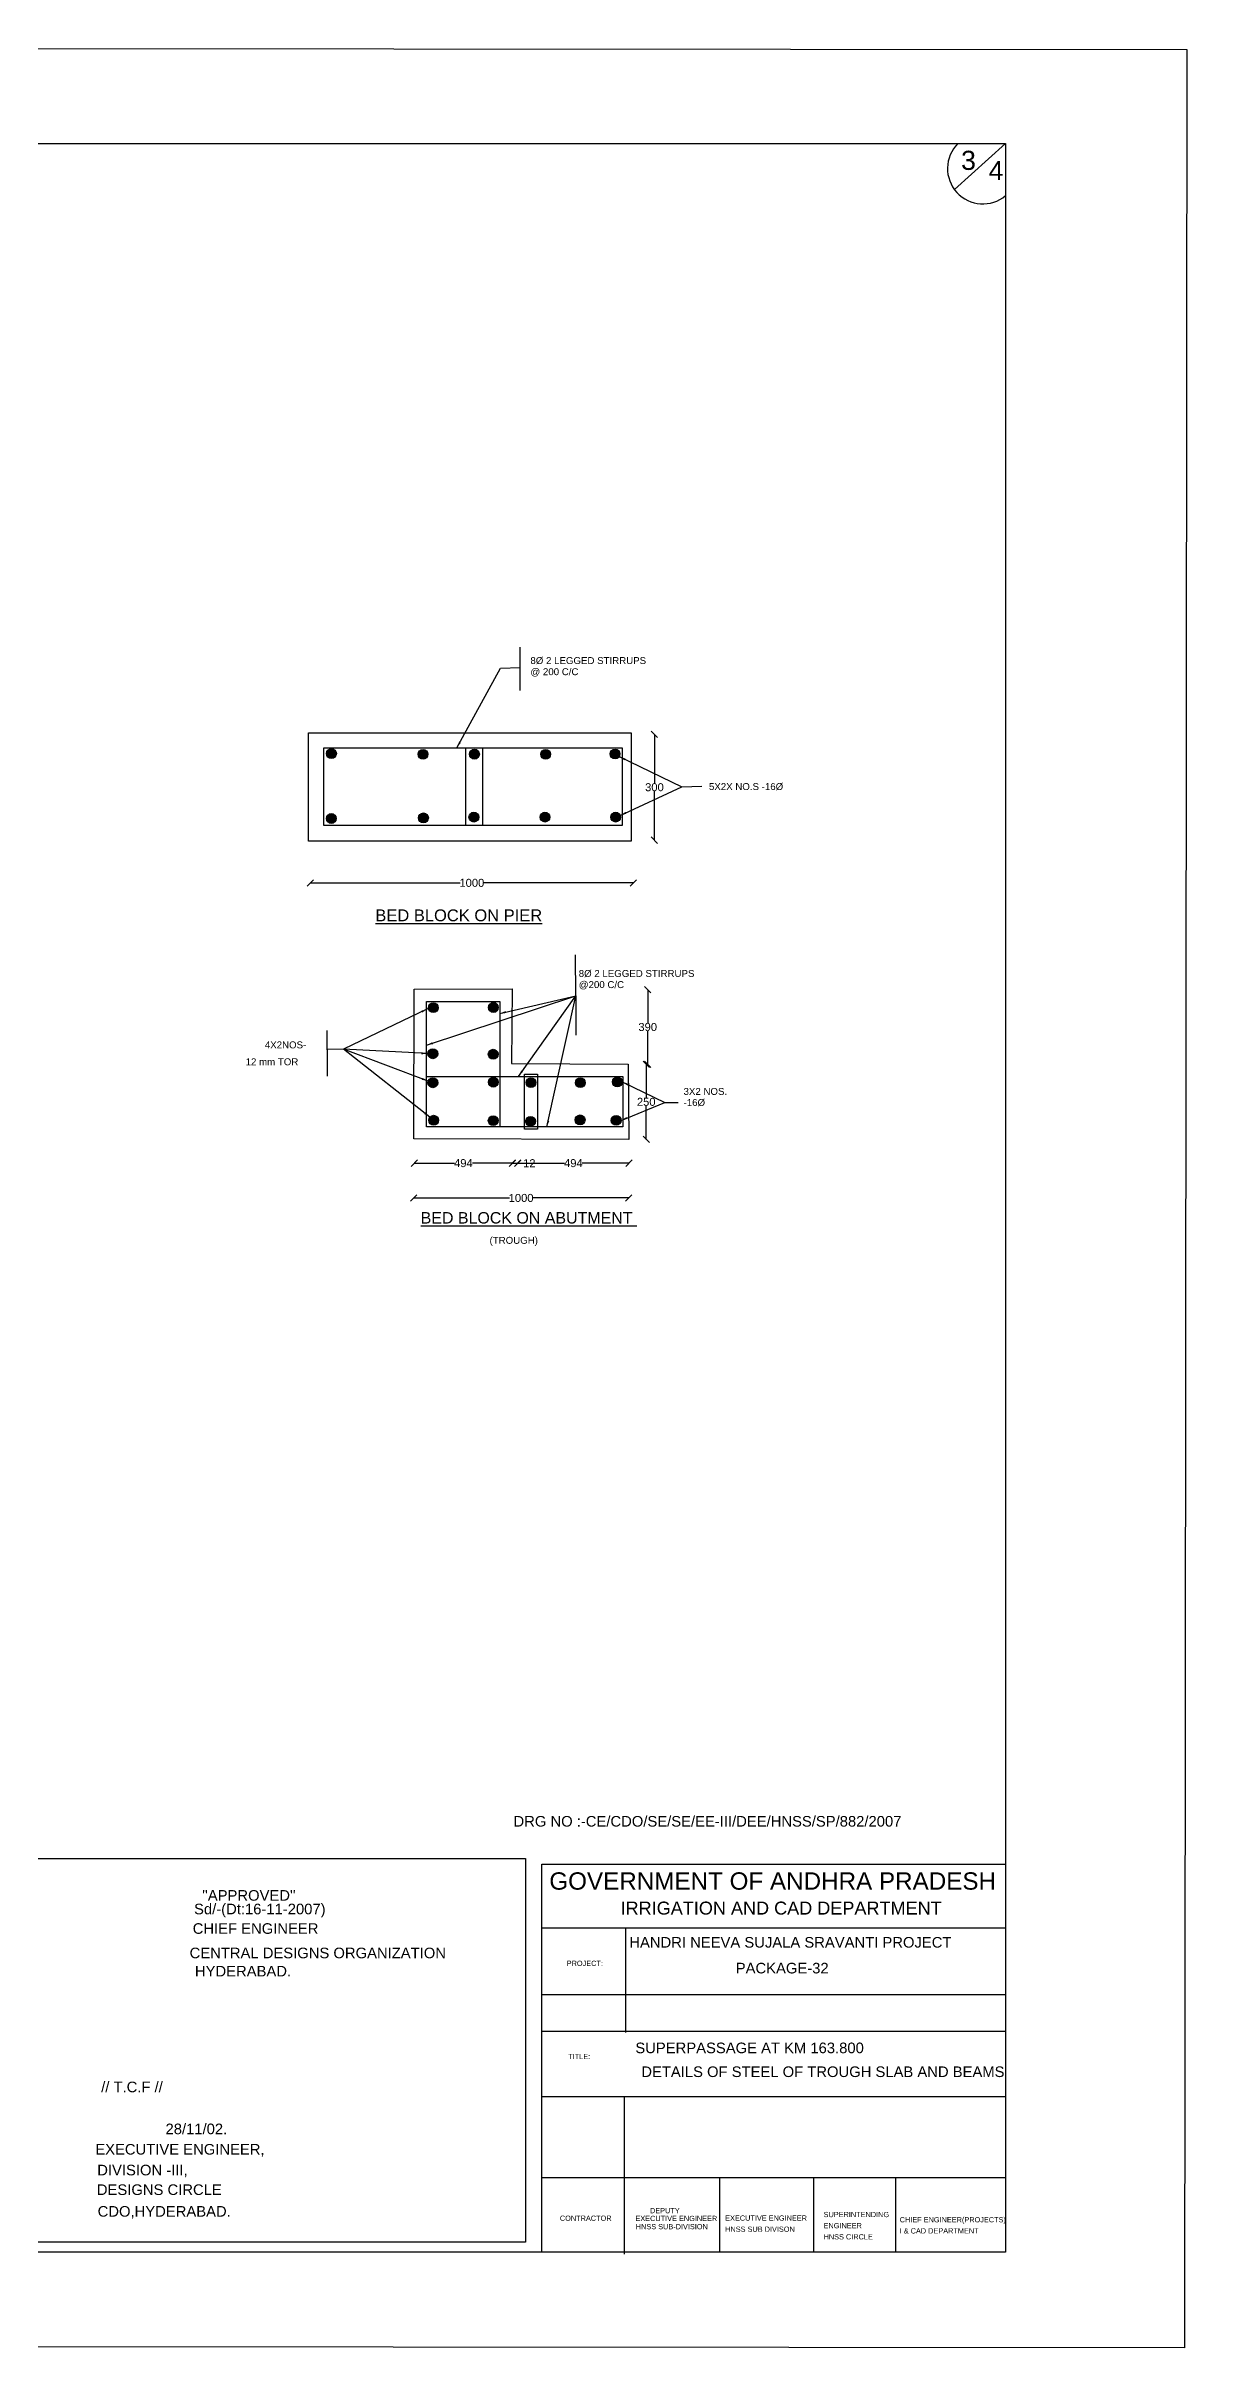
# Model space of a CAD drawing. Header units: metres. Extents: x 4998 to 109809, y -48749 to 23178.
# Drawn here: x 74147 to 109809, y -48749 to 23178 of the extents above; entities that cross this region are included whole.
import ezdxf

# ---------------------------------------------------------------- set-up
doc = ezdxf.new("R2010")
doc.units = ezdxf.units.M
doc.header["$MEASUREMENT"] = 0
doc.layers.add('TEXT', color=255, linetype='Continuous')
doc.styles.get("Standard").update_dxf_attribs({"font": 'arial.ttf'})
doc.dimstyles.get("Standard").update_dxf_attribs({"dimtxt": 250, "dimasz": 200, "dimexe": 0.18, "dimexo": 0.0625, "dimgap": 0.09, "dimtad": 0, "dimtih": 1, "dimtoh": 1, "dimdec": 0, "dimzin": 0, "dimdsep": 46, "dimtxsty": 'Standard', "dimblk": 'OBLIQUE', "dimcen": 0, "dimse1": 1, "dimse2": 1, "dimadec": 0, "dimazin": 0, "dimtfac": 1, "dimtdec": 0, "dimtofl": 0, "dimtmove": 0, "dimatfit": 3, "dimfxl": 1, "dimtolj": 1, "dimtzin": 0, "dimarcsym": 0})
picture_1 = doc.add_image_def('image1.jpg', size_in_pixel=(4820, 3305))

# ---------------------------------------------------------------- blocks, each defined once
blk = doc.blocks.new('_Oblique')
at = {"color": 0, "linetype": 'ByBlock', "lineweight": -2}
blk.add_line((-0.5, -0.5), (0.5, 0.5), dxfattribs=at)
blk = doc.blocks.new('*D33')
at = {"layer": 'Defpoints', "color": 0, "transparency": 16777216}
for p in [(85658, -11730), (88725, -11728), (88725, -11730)]:
    blk.add_point(p, dxfattribs=at)
at = {"layer": 'TEXT', "color": 0, "lineweight": -2, "transparency": 16777216}
for p, q in [((85658, -11728), (86911, -11728)), ((88725, -11728), (87473, -11728))]:
    blk.add_line(p, q, dxfattribs=at)
at = {"layer": 'TEXT', "color": 0, "lineweight": -2, "transparency": 16777216, "xscale": 200, "yscale": 200, "zscale": 200, "rotation": 180}
blk.add_blockref('_Oblique', (85658, -11728), dxfattribs=at)
at = {"layer": 'TEXT', "color": 0, "lineweight": -2, "transparency": 16777216, "xscale": 200, "yscale": 200, "zscale": 200}
blk.add_blockref('_Oblique', (88725, -11728), dxfattribs=at)
at = {"layer": 'TEXT', "color": 0, "transparency": 16777216, "insert": (87192, -11728), "char_height": 250, "attachment_point": 5}
blk.add_mtext('\\A1;494', dxfattribs=at)
blk = doc.blocks.new('*D34')
at = {"layer": 'Defpoints', "color": 0, "transparency": 16777216}
for p in [(88725, -11728), (88887, -11728), (88887, -11730)]:
    blk.add_point(p, dxfattribs=at)
at = {"layer": 'TEXT', "color": 0, "lineweight": -2, "transparency": 16777216}
for p, q in [((88725, -11730), (88887, -11730)), ((88887, -11730), (89087, -11730))]:
    blk.add_line(p, q, dxfattribs=at)
at = {"layer": 'TEXT', "color": 0, "lineweight": -2, "transparency": 16777216, "xscale": 200, "yscale": 200, "zscale": 200, "rotation": 180}
blk.add_blockref('_Oblique', (88725, -11730), dxfattribs=at)
at = {"layer": 'TEXT', "color": 0, "lineweight": -2, "transparency": 16777216, "xscale": 200, "yscale": 200, "zscale": 200}
blk.add_blockref('_Oblique', (88887, -11730), dxfattribs=at)
at = {"layer": 'TEXT', "color": 0, "transparency": 16777216, "insert": (89253, -11730), "char_height": 250, "attachment_point": 5}
blk.add_mtext('\\A1;12', dxfattribs=at)
blk = doc.blocks.new('*D35')
at = {"layer": 'Defpoints', "color": 0, "transparency": 16777216}
for p in [(88887, -11728), (92372, -11728), (92372, -11728)]:
    blk.add_point(p, dxfattribs=at)
at = {"layer": 'TEXT', "color": 0, "lineweight": -2, "transparency": 16777216}
for p, q in [((88887, -11728), (90349, -11728)), ((92372, -11728), (90910, -11728))]:
    blk.add_line(p, q, dxfattribs=at)
at = {"layer": 'TEXT', "color": 0, "lineweight": -2, "transparency": 16777216, "xscale": 200, "yscale": 200, "zscale": 200, "rotation": 180}
blk.add_blockref('_Oblique', (88887, -11728), dxfattribs=at)
at = {"layer": 'TEXT', "color": 0, "lineweight": -2, "transparency": 16777216, "xscale": 200, "yscale": 200, "zscale": 200}
blk.add_blockref('_Oblique', (92372, -11728), dxfattribs=at)
at = {"layer": 'TEXT', "color": 0, "transparency": 16777216, "insert": (90630, -11728), "char_height": 250, "attachment_point": 5}
blk.add_mtext('\\A1;494', dxfattribs=at)
blk = doc.blocks.new('*D36')
at = {"layer": 'Defpoints', "color": 0, "transparency": 16777216}
for p in [(85636, -12788), (92355, -12788), (92355, -12816)]:
    blk.add_point(p, dxfattribs=at)
at = {"layer": 'TEXT', "color": 0, "lineweight": -2, "transparency": 16777216}
for p, q in [((85636, -12816), (88634, -12816)), ((92355, -12816), (89357, -12816))]:
    blk.add_line(p, q, dxfattribs=at)
at = {"layer": 'TEXT', "color": 0, "lineweight": -2, "transparency": 16777216, "xscale": 200, "yscale": 200, "zscale": 200, "rotation": 180}
blk.add_blockref('_Oblique', (85636, -12816), dxfattribs=at)
at = {"layer": 'TEXT', "color": 0, "lineweight": -2, "transparency": 16777216, "xscale": 200, "yscale": 200, "zscale": 200}
blk.add_blockref('_Oblique', (92355, -12816), dxfattribs=at)
at = {"layer": 'TEXT', "color": 0, "transparency": 16777216, "insert": (88996, -12816), "char_height": 250, "attachment_point": 5}
blk.add_mtext('\\A1;1000', dxfattribs=at)
blk = doc.blocks.new('*D37')
at = {"layer": 'Defpoints', "color": 0, "transparency": 16777216}
for p in [(92907, -8639), (92907, -8639), (92907, -10987)]:
    blk.add_point(p, dxfattribs=at)
at = {"layer": 'TEXT', "color": 0, "lineweight": -2, "transparency": 16777216}
for p, q in [((92907, -8639), (92907, -9686)), ((92907, -10987), (92907, -9941))]:
    blk.add_line(p, q, dxfattribs=at)
at = {"layer": 'TEXT', "color": 0, "lineweight": -2, "transparency": 16777216, "xscale": 200, "yscale": 200, "zscale": 200}
for p, rotation in [((92907, -8639), 90), ((92907, -10987), 270)]:
    blk.add_blockref('_Oblique', p, dxfattribs=dict(at, rotation=rotation))
at = {"layer": 'TEXT', "color": 0, "transparency": 16777216, "insert": (92907, -9813), "char_height": 250, "attachment_point": 5}
blk.add_mtext('\\A1;250', dxfattribs=at)
blk = doc.blocks.new('*D38')
at = {"layer": 'Defpoints', "color": 0, "transparency": 16777216}
for p in [(92907, -6310), (92953, -6310), (92907, -8639)]:
    blk.add_point(p, dxfattribs=at)
at = {"layer": 'TEXT', "color": 0, "lineweight": -2, "transparency": 16777216}
for p, q in [((92953, -6310), (92953, -7347)), ((92953, -8639), (92953, -7602))]:
    blk.add_line(p, q, dxfattribs=at)
at = {"layer": 'TEXT', "color": 0, "lineweight": -2, "transparency": 16777216, "xscale": 200, "yscale": 200, "zscale": 200}
for p, rotation in [((92953, -6310), 90), ((92953, -8639), 270)]:
    blk.add_blockref('_Oblique', p, dxfattribs=dict(at, rotation=rotation))
at = {"layer": 'TEXT', "color": 0, "transparency": 16777216, "insert": (92953, -7475), "char_height": 250, "attachment_point": 5}
blk.add_mtext('\\A1;390', dxfattribs=at)
blk = doc.blocks.new('*D39')
at = {"layer": 'Defpoints', "color": 0, "transparency": 16777216}
for p in [(82410, -2941), (92505, -2941), (92505, -2970)]:
    blk.add_point(p, dxfattribs=at)
at = {"layer": 'TEXT', "color": 0, "lineweight": -2, "transparency": 16777216}
for p, q in [((82410, -2970), (87096, -2970)), ((92505, -2970), (87818, -2970))]:
    blk.add_line(p, q, dxfattribs=at)
at = {"layer": 'TEXT', "color": 0, "lineweight": -2, "transparency": 16777216, "xscale": 200, "yscale": 200, "zscale": 200, "rotation": 180}
blk.add_blockref('_Oblique', (82410, -2970), dxfattribs=at)
at = {"layer": 'TEXT', "color": 0, "lineweight": -2, "transparency": 16777216, "xscale": 200, "yscale": 200, "zscale": 200}
blk.add_blockref('_Oblique', (92505, -2970), dxfattribs=at)
at = {"layer": 'TEXT', "color": 0, "transparency": 16777216, "insert": (87457, -2970), "char_height": 250, "attachment_point": 5}
blk.add_mtext('\\A1;1000', dxfattribs=at)
blk = doc.blocks.new('*D40')
at = {"layer": 'Defpoints', "color": 0, "transparency": 16777216}
for p in [(93164, 1668), (93174, 1668), (93174, -1635)]:
    blk.add_point(p, dxfattribs=at)
at = {"layer": 'TEXT', "color": 0, "lineweight": -2, "transparency": 16777216}
for p, q in [((93164, 1668), (93164, 145)), ((93164, -1635), (93164, -111))]:
    blk.add_line(p, q, dxfattribs=at)
at = {"layer": 'TEXT', "color": 0, "lineweight": -2, "transparency": 16777216, "xscale": 200, "yscale": 200, "zscale": 200}
for p, rotation in [((93164, 1668), 90), ((93164, -1635), 270)]:
    blk.add_blockref('_Oblique', p, dxfattribs=dict(at, rotation=rotation))
at = {"layer": 'TEXT', "color": 0, "transparency": 16777216, "insert": (93164, 17), "char_height": 250, "attachment_point": 5}
blk.add_mtext('\\A1;300', dxfattribs=at)

msp = doc.modelspace()

# ---------------------------------------------------------------- hatches: boundary and pattern name
at = {"layer": 'TEXT'}
h = msp.add_hatch(color=7, dxfattribs=at)
h.dxf.hatch_style = 1
h.paths.add_polyline_path([(83222.4, 1071.4, 1), (82915.8, 1071.4, 1)])
h = msp.add_hatch(color=7, dxfattribs=at)
h.dxf.hatch_style = 1
h.paths.add_polyline_path([(86083.6, 1047.3, 1), (85776.9, 1047.3, 1)])
h = msp.add_hatch(color=7, dxfattribs=at)
h.dxf.hatch_style = 1
h.paths.add_polyline_path([(87691.4, 1051.5, 1), (87384.8, 1051.5, 1)])
h = msp.add_hatch(color=7, dxfattribs=at)
h.dxf.hatch_style = 1
h.paths.add_polyline_path([(89918.4, 1046.9, 1), (89611.7, 1046.9, 1)])
h = msp.add_hatch(color=7, dxfattribs=at)
h.dxf.hatch_style = 1
h.paths.add_polyline_path([(91780.8, 1059.6, 1), (92087.5, 1059.6, 1)])
h = msp.add_hatch(color=7, dxfattribs=at)
h.dxf.hatch_style = 1
h.paths.add_polyline_path([(83215.8, -959, 1), (82909.2, -959, 1)])
h = msp.add_hatch(color=7, dxfattribs=at)
h.dxf.hatch_style = 1
h.paths.add_polyline_path([(86097.5, -939.9, 1), (85790.8, -939.9, 1)])
h = msp.add_hatch(color=7, dxfattribs=at)
h.dxf.hatch_style = 1
h.paths.add_polyline_path([(87673.8, -915.9, 1), (87367.1, -915.9, 1)])
h = msp.add_hatch(color=7, dxfattribs=at)
h.dxf.hatch_style = 1
h.paths.add_polyline_path([(89894.7, -915.9, 1), (89588, -915.9, 1)])
h = msp.add_hatch(color=7, dxfattribs=at)
h.dxf.hatch_style = 1
h.paths.add_polyline_path([(91796.7, -915.9, 1), (92103.4, -915.9, 1)])
h = msp.add_hatch(color=7, dxfattribs=at)
h.dxf.hatch_style = 1
h.paths.add_polyline_path([(86404.2, -6870, 1), (86097.5, -6870, 1)])
h = msp.add_hatch(color=7, dxfattribs=at)
h.dxf.hatch_style = 1
h.paths.add_polyline_path([(87977.8, -6863.4, 1), (88284.5, -6863.4, 1)])
h = msp.add_hatch(color=7, dxfattribs=at)
h.dxf.hatch_style = 1
h.paths.add_polyline_path([(86083.6, -8310.8, 1), (86390.3, -8310.8, 1)])
h = msp.add_hatch(color=7, dxfattribs=at)
h.dxf.hatch_style = 1
h.paths.add_polyline_path([(88277.3, -8324.1, 1), (87970.6, -8324.1, 1)])
h = msp.add_hatch(color=7, dxfattribs=at)
h.dxf.hatch_style = 1
h.paths.add_polyline_path([(86390.3, -9216.8, 1), (86083.6, -9216.8, 1)])
h = msp.add_hatch(color=7, dxfattribs=at)
h.dxf.hatch_style = 1
h.paths.add_polyline_path([(87977.3, -9196.8, 1), (88284, -9196.8, 1)])
h = msp.add_hatch(color=7, dxfattribs=at)
h.dxf.hatch_style = 1
h.paths.add_polyline_path([(89149.7, -9212, 1), (89456.4, -9212, 1)])
h = msp.add_hatch(color=7, dxfattribs=at)
h.dxf.hatch_style = 1
h.paths.add_polyline_path([(90693.2, -9214, 1), (90999.8, -9214, 1)])
h = msp.add_hatch(color=7, dxfattribs=at)
h.dxf.hatch_style = 1
h.paths.add_polyline_path([(92157.5, -9187.8, 1), (91850.9, -9187.8, 1)])
h = msp.add_hatch(color=7, dxfattribs=at)
h.dxf.hatch_style = 1
h.paths.add_polyline_path([(86416.8, -10385.6, 1), (86110.1, -10385.6, 1)])
h = msp.add_hatch(color=7, dxfattribs=at)
h.dxf.hatch_style = 1
h.paths.add_polyline_path([(88277.1, -10398.9, 1), (87970.4, -10398.9, 1)])
h = msp.add_hatch(color=7, dxfattribs=at)
h.dxf.hatch_style = 1
h.paths.add_polyline_path([(89137.3, -10418.9, 1), (89444, -10418.9, 1)])
h = msp.add_hatch(color=7, dxfattribs=at)
h.dxf.hatch_style = 1
h.paths.add_polyline_path([(90687.9, -10375.8, 1), (90994.6, -10375.8, 1)])
h = msp.add_hatch(color=7, dxfattribs=at)
h.dxf.hatch_style = 1
h.paths.add_polyline_path([(92120.9, -10391.5, 1), (91814.2, -10391.5, 1)])

# ---------------------------------------------------------------- linework, layer by layer
at = {"layer": 'TEXT', "color": 7}
for points in [[(7620.9, 20132), (104141.1, 20132), (104141.1, -45757.6), (7620.9, -45757.6)], [(82346.9, 1723.4), (92433.5, 1723.4), (92433.5, -1663.7), (82346.9, -1663.7)], [(82825.8, 1249.4), (92154.6, 1249.4), (92154.6, -1174.2), (82825.8, -1174.2)], [(87272.9, 1249.4), (87784.9, 1249.4), (87784.9, -1174.2), (87272.9, -1174.2)], [(86042.7, -6679.2), (88326.5, -6679.2), (88326.5, -10595.9), (86042.7, -10595.9)], [(86042.7, -9017.5), (92174.2, -9017.5), (92174.2, -10595.9), (86042.7, -10595.9)], [(89106.2, -8945.2), (89510, -8945.2), (89510, -10664.2), (89106.2, -10664.2)], [(72469.3, -33453.7), (89138, -33453.7), (89138, -45443.5), (72469.3, -45443.5)], [(104141.1, -45757.6), (89645.3, -45757.6), (89645.3, -33634.5), (104141.1, -33634.5)]]:
    msp.add_lwpolyline(points, close=True, dxfattribs=at)
for points in [[(102539.5, 18695.2), (104141.1, 20132)], [(88961, 4396.3), (88953.8, 3044)], [(85658.1, -6291.2), (88714, -6283.2), (88694.5, -8612.4), (92343.6, -8631.7), (92358.5, -10989), (85647.6, -10967.4), (85658.1, -6291.2)], [(82929.9, -8182.7), (82929.9, -7578.5)], [(82929.9, -8182.7), (82929.9, -9014.6)], [(89628.6, -35620), (104122, -35620)], [(92263.5, -35650.5), (92263.5, -38896.7)], [(89628.6, -37703.7), (104122, -37703.7)], [(89628.6, -38854), (104122, -38854)], [(89628.6, -40894.3), (104122, -40894.3)], [(92213.7, -40901), (92213.7, -45819.2)], [(89628.6, -43419.7), (104122, -43419.7)], [(95205.5, -45770.9), (95205.5, -43409.2)], [(98140.2, -43416.8), (98140.2, -45756.6)], [(100711, -45764), (100711, -43424.2)]]:
    msp.add_lwpolyline(points, dxfattribs=at)
for centre in [(83069.1, 1071.4), (85930.2, 1047.3), (87538.1, 1051.5), (89765, 1046.9), (91934.1, 1059.6), (83062.5, -959), (85944.2, -939.9), (87520.5, -915.9), (89741.4, -915.9), (91950.1, -915.9), (86250.8, -6870), (88131.2, -6863.4), (86237, -8310.8), (88124, -8324.1), (86237, -9216.8), (88130.6, -9196.8), (89303, -9212), (90846.5, -9214), (92004.2, -9187.8), (86263.4, -10385.6), (88123.8, -10398.9), (89290.7, -10418.9), (90841.3, -10375.8), (91967.5, -10391.5)]:
    msp.add_circle(centre, 153.3, dxfattribs=at)
msp.add_arc((103429.5, 19351.2), 1105.7, 135.074704, 310.058794, dxfattribs=at)

# ---------------------------------------------------------------- texts
for s, height, p in [('3', 598.2, (102747.2, 19307.7)), ('4', 598.2, (103609.6, 18988.7)), ('8Ø 2 LEGGED STIRRUPS ', 216.664, (89287.4, 3867.8)), ('@ 200 C/C', 216.66, (89287.4, 3519.8)), ('5X2X NO.S -16Ø', 216.664, (94867.5, -69.2)), ('%%UBED BLOCK ON PIER', 369.102, (84441, -4168.6)), ('8Ø 2 LEGGED STIRRUPS', 216.664, (90797.5, -5909.3)), ('@200 C/C', 216.66, (90797.5, -6257.3)), ('12 mm TOR', 216.66, (80385.4, -8670)), ('4X2NOS-', 216.66, (80986.8, -8140.5)), ('3X2 NOS.', 216.66, (94073.4, -9594.3)), ('-16Ø', 216.66, (94073.4, -9942.4)), ('%%UBED BLOCK ON ABUTMENT ', 356.994, (85857.2, -13614.1)), ('(TROUGH)', 216.66, (88010.1, -14247.4)), ('DRG NO :-CE/CDO/SE/SE/EE-III/DEE/HNSS/SP/882/2007', 330.895, (88759.1, -32457.4)), ("''APPROVED''", 330.895, (79027.5, -34773)), ('GOVERNMENT OF ANDHRA PRADESH ', 541.944, (89876.9, -34428.6)), ('Sd/-(Dt:16-11-2007)', 330.895, (78774.3, -35197.9)), ('IRRIGATION AND CAD DEPARTMENT', 404.213, (92104.8, -35206.1)), ('CHIEF ENGINEER', 330.895, (78732.6, -35808.4)), ('HANDRI NEEVA SUJALA SRAVANTI PROJECT', 330.895, (92379.3, -36238.9)), ('CENTRAL DESIGNS ORGANIZATION ', 330.895, (78635.4, -36571.6)), ('PROJECT:', 163.9, (90422.2, -36812.6)), ('HYDERABAD.', 330.89, (78802.1, -37140.5)), ('PACKAGE-32', 330.89, (95705.9, -37045.4)), ('SUPERPASSAGE AT KM 163.800', 330.895, (92567, -39537.8)), ('TITLE:', 163.9, (90469, -39724)), ('DETAILS OF STEEL OF TROUGH SLAB AND BEAMS', 330.895, (92753.5, -40282.9)), ('// T.C.F //', 330.895, (75871.3, -40758)), ('EXECUTIVE ENGINEER,', 330.895, (75687.3, -42706.1)), ('28/11/02.', 330.89, (77883, -42069)), ('DIVISION -III,', 330.895, (75748.6, -43355.5)), ('DESIGNS CIRCLE ', 330.895, (75736.4, -43968.2)), ('CDO,HYDERABAD.', 330.895, (75760.9, -44646.3)), ('DEPUTY', 163.9, (93023.5, -44539.6)), ('SUPERINTENDING ', 163.902, (98450.4, -44660.9)), ('CONTRACTOR', 163.9, (90208.2, -44776.4)), ('EXECUTIVE ENGINEER', 163.902, (92569.3, -44783.8)), ('HNSS SUB-DIVISION', 163.902, (92581, -45039.7)), ('EXECUTIVE ENGINEER', 163.902, (95374.6, -44771.6)), ('HNSS SUB DIVISON', 163.902, (95374.6, -45119.6)), ('ENGINEER', 163.9, (98450.4, -45009)), ('HNSS CIRCLE', 163.902, (98450.4, -45357)), ('CHIEF ENGINEER(PROJECTS)', 163.902, (100828.9, -44823.5)), ('I & CAD DEPARTMENT', 163.902, (100828.9, -45171.6))]:
    msp.add_text(s, height=height, dxfattribs=at).set_placement(p)

# ---------------------------------------------------------------- dimensions: what is measured, and where the dimension line sits
for base, p1, p2, text, picture, middle in [((93163.8, 1668.4), (93173.6, -1635), (93173.6, 1668.4), '300', '*D40', (93163.8, 16.7)), ((92952.9, -6309.7), (92907, -8639.5), (92907, -6309.7), '390', '*D38', (92952.9, -7474.6)), ((92907, -8639.5), (92907.3, -10987.4), (92907.3, -8639.5), '250', '*D37', (92907, -9813.4))]:
    dim = msp.add_linear_dim(base=base, p1=p1, p2=p2, angle=90, text=text, dimstyle='Standard', dxfattribs=at)
    dim.commit()
    dim.dimension.update_dxf_attribs({"geometry": picture, "text_midpoint": middle})
for base, p1, p2, text, picture, middle in [((92504.5, -2969.9), (82409.7, -2941), (92504.5, -2941), '1000', '*D39', (87457.1, -2969.9)), ((88725, -11727.9), (85658.5, -11730.2), (88725, -11730.2), '494', '*D33', (87191.7, -11727.9)), ((88886.9, -11730.2), (88725, -11727.9), (88886.9, -11727.9), '12', '*D34', (89253, -11730.2)), ((92372.5, -11727.9), (88886.9, -11727.9), (92372.5, -11727.9), '494', '*D35', (90629.7, -11727.9)), ((92354.9, -12815.5), (85636.2, -12787.6), (92354.9, -12787.6), '1000', '*D36', (88995.5, -12815.5))]:
    dim = msp.add_linear_dim(base=base, p1=p1, p2=p2, text=text, dimstyle='Standard', dxfattribs=at)
    dim.commit()
    dim.dimension.update_dxf_attribs({"geometry": picture, "text_midpoint": middle})

# ---------------------------------------------------------------- pictures from other files: only their frames are drawn
at = {"color": 7}
image = msp.add_image(picture_1, insert=(4998.1, -48635.9), size_in_units=(104733.4, 71814.1), rotation=-0.061601, dxfattribs=dict(at, fade=35))
image.dxf.flags = 7

# ---------------------------------------------------------------- leaders
at = {"layer": 'TEXT', "color": 7}
for points in [[(86988, 1249.4), (88349, 3734.5), (88968.2, 3756.1)], [(92061.8, 974.6), (94025.2, 35.2), (94644.3, 49.6)], [(92094.4, -864.1), (94025.2, 35.2)], [(88326.5, -7052), (90704.9, -6498.9), (90697.5, -5215.5)], [(86069.9, -6907.9), (83446.5, -8171), (82940.8, -8181.5)], [(86042.7, -8040.7), (90704.9, -6498.9), (90704.9, -7731)], [(88909.8, -9017.5), (90704.9, -6498.9)], [(89803.4, -10595.9), (90704.9, -6498.9)], [(86083.7, -8304.8), (83446.5, -8171)], [(86093.4, -9163), (83446.5, -8171)], [(86142.9, -10290.8), (83446.5, -8171)], [(92157.5, -9187.8), (93487.7, -9828.3), (93903.9, -9828.3)], [(92120.9, -10391.5), (93487.7, -9828.3)]]:
    msp.add_leader(points, dimstyle='Standard', override={"dimgap": 0.09, "dimtad": 0}, dxfattribs=at)

doc.saveas('drawing.dxf')
